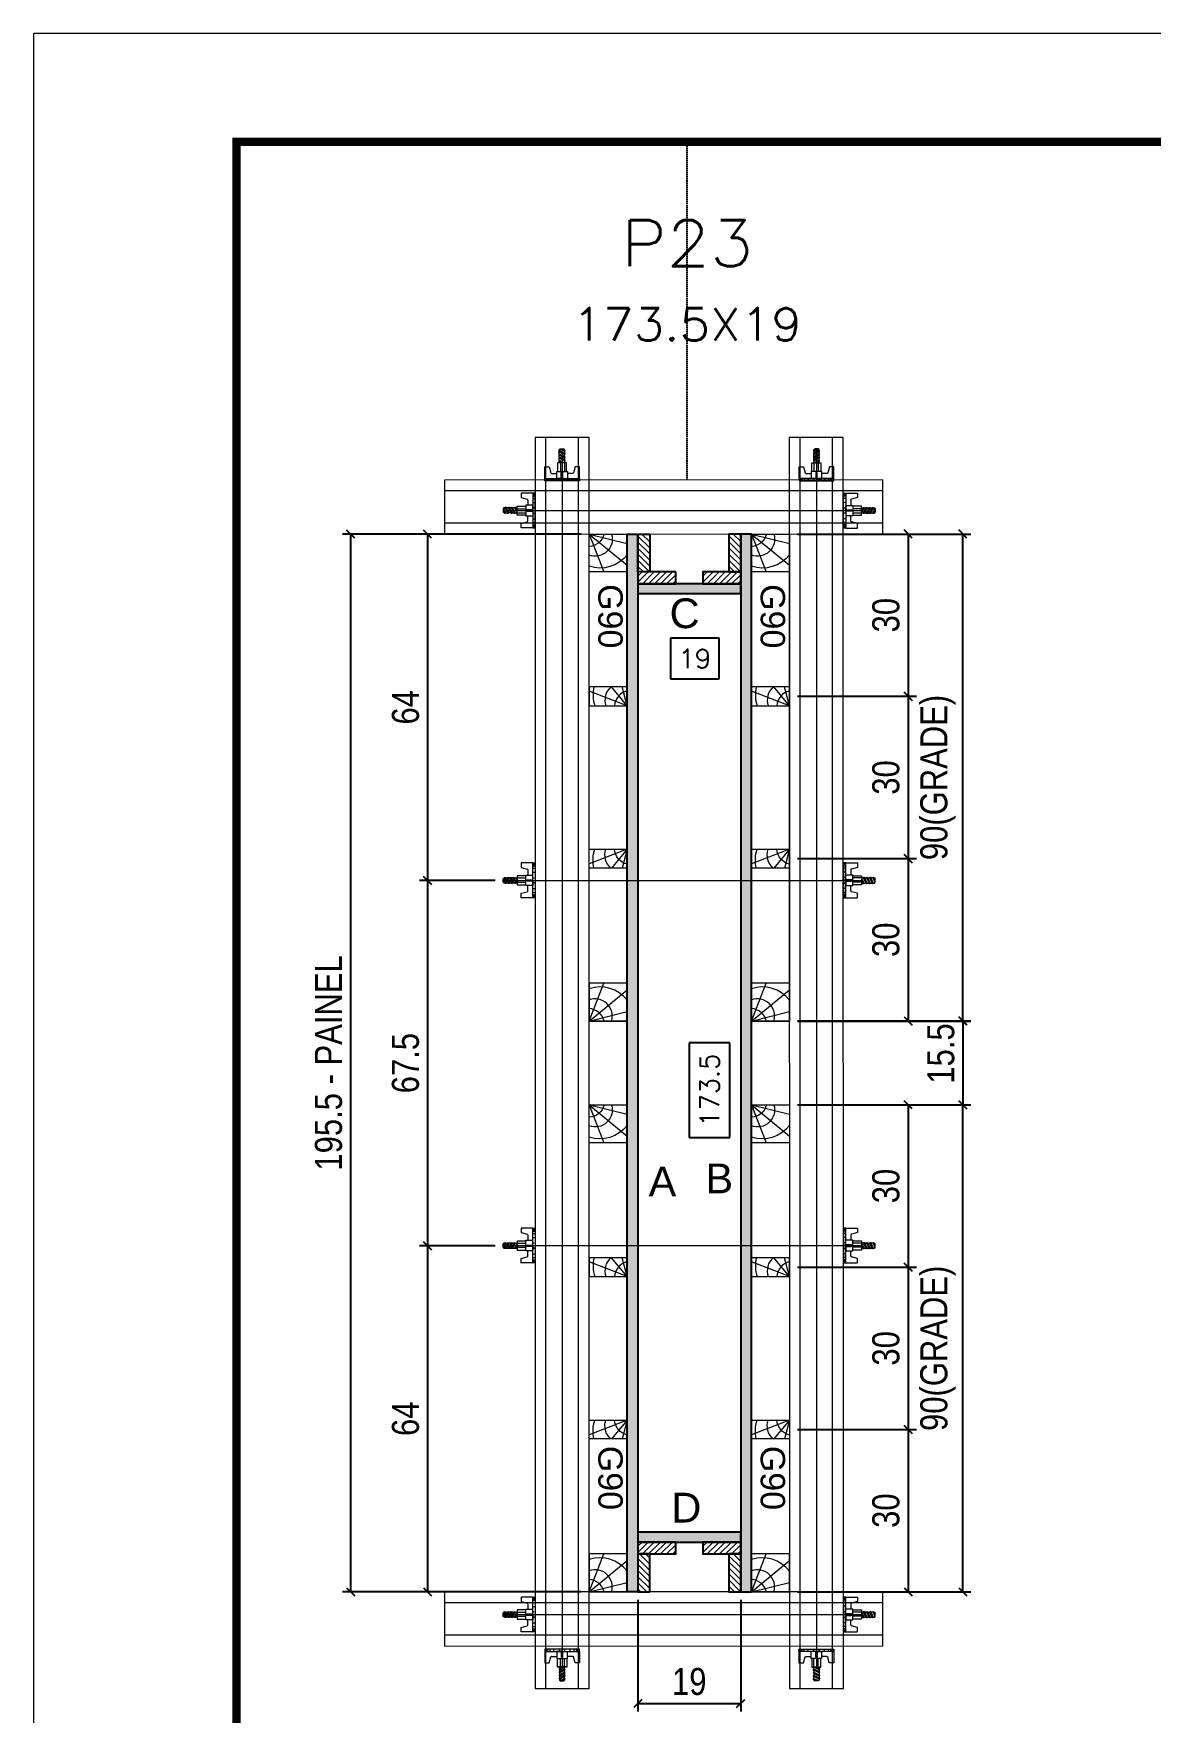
# Model space of a CAD drawing. Header units: millimetres. Extents: x 787 to 8287, y -592 to 17063.
# Drawn here: x 6194 to 6607, y 5581 to 6201 of the extents above; entities that cross this region are included whole.
import ezdxf
from ezdxf.enums import TextEntityAlignment as Align

# ---------------------------------------------------------------- set-up
doc = ezdxf.new("R2010")
doc.units = ezdxf.units.MM
doc.linetypes.add('DASHED', pattern=[0.75, 0.5, -0.25])
doc.linetypes.add('HIDDEN', pattern=[0.375, 0.25, -0.125])
for name, color, linetype in [('CHAPA', 1, 'Continuous'), ('Cota Seção (2x)', 241, 'Continuous'), ('MEIO_PONT', 93, 'Continuous'), ('SARRAFO', 251, 'Continuous'), ('Texto de Titulo', 7, 'Continuous'), ('Texto Qtd Sarr', 242, 'Continuous'), ('TEXTO_GERAL', 7, 'Continuous')]:
    doc.layers.add(name, color=color, linetype=linetype)
for name, color, linetype, lineweight in [('Folhas', 255, 'Continuous', 9), ('Hachura', 251, 'Continuous', 9), ('Madeira', 126, 'Continuous', 18), ('Perfil Metálico', 224, 'Continuous', 18), ('SARRAFO DE PRESSAO', 251, 'DASHED', 9), ('Texto Seção', 7, 'Continuous', 15)]:
    doc.layers.add(name, color=color, linetype=linetype, lineweight=lineweight)
doc.styles.add('ARIAL', font='arial.ttf')
doc.styles.add('COTA TECNICA 2X', font='techl___.ttf', dxfattribs={"height": 10})
doc.styles.add('ROMANS', font='romans.shx')
doc.styles.add('SANSSERIF', font='sas_____.pfb')
doc.dimstyles.new('SECAO PILAR', dxfattribs={"dimtxt": 10, "dimasz": 3, "dimexe": 3, "dimexo": 3, "dimgap": 3, "dimtad": 1, "dimdec": 1, "dimlfac": 0.5, "dimzin": 12, "dimdsep": 46, "dimtxsty": 'COTA TECNICA 2X', "dimblk1": 'OBLIQUE', "dimblk2": 'OBLIQUE', "dimsah": 1, "dimcen": 0.9, "dimclrd": 256, "dimclre": 256, "dimclrt": 256, "dimadec": 1, "dimazin": 3, "dimtfac": 1, "dimtdec": 1, "dimtmove": 0, "dimatfit": 3, "dimfxl": 0, "dimtolj": 1, "dimtzin": 12, "dimarcsym": 0})
doc.dimstyles.new('SECÇÃO 2', dxfattribs={"dimtxt": 7, "dimasz": 6, "dimexe": 0.18, "dimexo": 2, "dimgap": -4, "dimtad": 3, "dimdec": 1, "dimlfac": 0.5, "dimzin": 12, "dimdsep": 46, "dimtxsty": 'ROMANS', "dimblk": 'ARCHTICK', "dimcen": 0.09, "dimse1": 1, "dimse2": 1, "dimsd1": 1, "dimsd2": 1, "dimclrd": 180, "dimclre": 5, "dimclrt": 1, "dimadec": 0, "dimazin": 3, "dimtfac": 1, "dimtdec": 1, "dimtofl": 0, "dimtmove": 0, "dimatfit": 3, "dimldrblk": 'ARCHTICK', "dimfxl": 0, "dimtolj": 1, "dimtzin": 0, "dimarcsym": 0})
pattern_1 = [(135, (-16474.0692, 15140.2137), (-1.12253202, -1.12253202), [])]

# ---------------------------------------------------------------- blocks, each defined once
blk = doc.blocks.new('9999999999')
at = {"layer": 'Folhas'}
blk.add_lwpolyline([(98138.98, 34190.21), (99623.98, 34190.21), (99623.98, 35240.21), (98138.98, 35240.21)], close=True, dxfattribs=at)
at = {"layer": 'Folhas', "color": 30, "const_width": 3}
blk.add_lwpolyline([(98213.98, 34230.21), (99583.98, 34230.21), (99583.98, 35200.21), (98213.98, 35200.21)], close=True, dxfattribs=at)
blk = doc.blocks.new('*D106')
at = {"layer": 'Cota Seção (2x)', "color": 180, "lineweight": -2}
for p, q in [((6447.41, 5977.73), (6429.41, 5977.73)), ((6429.41, 5977.73), (6429.41, 5962.73)), ((6447.41, 5962.73), (6447.41, 5977.73)), ((6429.41, 5962.73), (6447.41, 5962.73))]:
    blk.add_line(p, q, dxfattribs=at)
at = {"layer": 'Defpoints', "color": 0}
for p in [(6417.34, 5976.94), (6455.34, 5976.94), (6417.34, 5958.73)]:
    blk.add_point(p, dxfattribs=at)
at = {"layer": 'Cota Seção (2x)', "color": 1, "insert": (6438.41, 5970.23), "char_height": 7, "attachment_point": 5, "style": 'ROMANS'}
blk.add_mtext('\\A1;19', dxfattribs=at)
blk = doc.blocks.new('_ArchTick')
at = {"color": 0, "linetype": 'ByBlock', "const_width": 0.15}
blk.add_lwpolyline([(-0.5, -0.5), (0.5, 0.5)], dxfattribs=at)
blk = doc.blocks.new('*D107')
at = {"layer": 'Cota Seção (2x)', "color": 180, "lineweight": -2}
for p, q in [((6451.34, 5828.21), (6436.34, 5828.21)), ((6436.34, 5828.21), (6436.34, 5793.21)), ((6451.34, 5793.21), (6451.34, 5828.21)), ((6436.34, 5793.21), (6451.34, 5793.21))]:
    blk.add_line(p, q, dxfattribs=at)
at = {"layer": 'Defpoints', "color": 0}
for p in [(6417.34, 5994.26), (6417.34, 5647.26), (6455.34, 5647.26)]:
    blk.add_point(p, dxfattribs=at)
at = {"layer": 'Cota Seção (2x)', "color": 1, "insert": (6443.84, 5810.71), "char_height": 7, "attachment_point": 5, "rotation": 90, "style": 'ROMANS'}
blk.add_mtext('\\A1;173.5', dxfattribs=at)
blk = doc.blocks.new('_Oblique')
at = {"color": 0, "linetype": 'ByBlock', "lineweight": -2}
blk.add_line((-0.5, -0.5), (0.5, 0.5), dxfattribs=at)
blk = doc.blocks.new('*D108')
at = {"layer": 'Cota Seção (2x)', "lineweight": -2}
for p, q in [((6396.35, 6016.26), (6308.18, 6016.26)), ((6311.18, 6016.26), (6311.18, 5625.26)), ((6396.39, 5625.26), (6308.18, 5625.26))]:
    blk.add_line(p, q, dxfattribs=at)
at = {"layer": 'Defpoints', "color": 0}
for p in [(6399.35, 6016.26), (6311.18, 5625.26), (6399.39, 5625.26)]:
    blk.add_point(p, dxfattribs=at)
at = {"layer": 'Cota Seção (2x)', "lineweight": -2, "xscale": 3, "yscale": 3, "zscale": 3}
for p, rotation in [((6311.18, 6016.26), 90), ((6311.18, 5625.26), 270)]:
    blk.add_blockref('_Oblique', p, dxfattribs=dict(at, rotation=rotation))
at = {"layer": 'Cota Seção (2x)', "insert": (6303.04, 5820.76), "char_height": 10, "attachment_point": 5, "rotation": 90, "style": 'COTA TECNICA 2X'}
blk.add_mtext('\\A1;195.5 - PAINEL', dxfattribs=at)
blk = doc.blocks.new('*D109')
at = {"layer": 'Cota Seção (2x)', "lineweight": -2}
for p, q in [((6396.34, 6016.26), (6336.6, 6016.26)), ((6339.6, 6016.26), (6339.6, 5888.19)), ((6364.57, 5888.19), (6336.6, 5888.19))]:
    blk.add_line(p, q, dxfattribs=at)
at = {"layer": 'Defpoints', "color": 0}
for p in [(6399.34, 6016.26), (6339.6, 5888.19), (6367.57, 5888.19)]:
    blk.add_point(p, dxfattribs=at)
at = {"layer": 'Cota Seção (2x)', "lineweight": -2, "xscale": 3, "yscale": 3, "zscale": 3}
for p, rotation in [((6339.6, 6016.26), 90), ((6339.6, 5888.19), 270)]:
    blk.add_blockref('_Oblique', p, dxfattribs=dict(at, rotation=rotation))
at = {"layer": 'Cota Seção (2x)', "insert": (6331.5, 5952.23), "char_height": 10, "attachment_point": 5, "rotation": 90, "style": 'COTA TECNICA 2X'}
blk.add_mtext('\\A1;64', dxfattribs=at)
blk = doc.blocks.new('*D110')
at = {"layer": 'Cota Seção (2x)', "lineweight": -2}
for p, q in [((6364.57, 5753.19), (6336.6, 5753.19)), ((6339.6, 5753.19), (6339.6, 5625.26)), ((6396.34, 5625.26), (6336.6, 5625.26))]:
    blk.add_line(p, q, dxfattribs=at)
at = {"layer": 'Defpoints', "color": 0}
for p in [(6367.57, 5753.19), (6339.6, 5625.26), (6399.34, 5625.26)]:
    blk.add_point(p, dxfattribs=at)
at = {"layer": 'Cota Seção (2x)', "lineweight": -2, "xscale": 3, "yscale": 3, "zscale": 3}
for p, rotation in [((6339.6, 5753.19), 90), ((6339.6, 5625.26), 270)]:
    blk.add_blockref('_Oblique', p, dxfattribs=dict(at, rotation=rotation))
at = {"layer": 'Cota Seção (2x)', "insert": (6331.5, 5689.23), "char_height": 10, "attachment_point": 5, "rotation": 90, "style": 'COTA TECNICA 2X'}
blk.add_mtext('\\A1;64', dxfattribs=at)
blk = doc.blocks.new('titulo1')
at = {"layer": 'Defpoints', "color": 252, "linetype": 'HIDDEN', "ltscale": 2}
blk.add_line((0, 0), (0, 125), dxfattribs=at)
at = {"layer": 'Defpoints', "style": 'ROMANS', "oblique": 15}
blk.add_attdef('FOLHA', text='', height=10, dxfattribs=at).set_placement((0, 15.58), align=Align.MIDDLE_CENTER)
at = {"layer": 'Texto Qtd Sarr', "color": 3, "style": 'ROMANS', "oblique": 15}
for tag, height, p in [('TITULO', 17, (0, 71.45)), ('SEÇÃO', 12, (0, 41.55))]:
    blk.add_attdef(tag, text='', height=height, dxfattribs=at).set_placement(p, align=Align.MIDDLE_CENTER)
blk = doc.blocks.new('C')
at = {"layer": 'Hachura', "color": 0}
for p, q in [((0, 3.22), (0, -3.22)), ((0.45, 3.22), (0, 3.22)), ((0.46, 3.16), (0, 3.16)), ((0.45, -3.23), (0.45, 3.22)), ((0.45, 3.22), (2.58, 3.22)), ((2.58, 3.22), (2.58, 2.39)), ((0.46, 3.05), (0, 3.05)), ((0.46, 2.88), (0, 2.88)), ((0, 2.75), (0, -1.16)), ((0.46, 2.65), (0, 2.65)), ((0.46, 2.23), (0, 2.23)), ((0.46, 1.51), (0, 1.51)), ((0.39, 0.49), (0.17, 0.49)), ((1.74, 0.97), (0.45, 0.97)), ((1.45, 0.1), (0.45, 0.1)), ((1.35, 1.94), (1.35, 0.96)), ((2.58, 2.39), (1.47, 2.09)), ((1.74, -0.97), (1.74, 0.97)), ((1.74, 0.97), (1.74, 0.84)), ((1.74, 0.97), (1.74, 0.84)), ((1.74, 0.84), (3.35, 0.84)), ((3.35, 0.45), (1.74, 0.45)), ((3.32, 0.84), (3.32, -0.84)), ((3.35, 0.84), (3.35, -0.84)), ((3.68, 0.45), (3.35, 0.45)), ((3.84, -0.52), (3.35, 0.45)), ((3.35, 0.06), (3.67, -0.57)), ((3.68, 0.45), (4.16, -0.52)), ((3.72, 0.5), (4.25, -0.57)), ((4.37, -0.55), (3.83, 0.53)), ((4.15, 0.45), (3.93, 0.45)), ((4.42, -0.52), (3.93, 0.45)), ((4.15, 0.45), (4.26, 0.45)), ((4.26, 0.45), (4.74, -0.52)), ((4.3, 0.5), (4.83, -0.57)), ((4.95, -0.55), (4.41, 0.53)), ((4.51, 0.45), (4.84, 0.45)), ((5, -0.52), (4.51, 0.45)), ((4.84, 0.45), (5.32, -0.52)), ((4.88, 0.5), (5.41, -0.57)), ((5.53, -0.55), (4.99, 0.53)), ((5.58, -0.52), (5.09, 0.45)), ((5.42, 0.45), (5.09, 0.45)), ((5.58, -0.52), (5.09, 0.45)), ((5.42, 0.45), (5.74, -0.19)), ((5.46, 0.5), (5.74, -0.07)), ((5.74, 0.19), (5.57, 0.53)), ((5.74, 0.32), (5.68, 0.45)), ((5.68, 0.45), (5.74, 0.45)), ((5.74, 0.45), (5.9, 0.29)), ((5.74, 0.45), (5.74, -0.52)), ((5.9, -0.36), (5.9, 0.29)), ((0.45, 0), (0, 0)), ((0.46, -1.52), (0, -1.52)), ((0.46, -2.23), (0, -2.23)), ((0.46, -2.65), (0, -2.65)), ((0.46, -2.88), (0, -2.88)), ((0.46, -3.05), (0, -3.05)), ((0.08, -0.48), (0.29, -0.48)), ((0.29, -0.48), (0.4, -0.48)), ((0.45, 0), (0.45, -0.97)), ((0.45, -0.16), (1.45, -0.16)), ((0.45, -0.65), (0.45, -0.32)), ((0.45, -3.23), (0.45, -0.65)), ((0.45, -0.97), (1.74, -0.97)), ((1.35, -1.94), (1.35, -0.97)), ((2.58, -2.39), (1.47, -2.1)), ((3.35, -0.32), (1.74, -0.32)), ((3.35, -0.84), (1.74, -0.84)), ((2.58, -3.23), (2.58, -2.39)), ((3.35, -0.07), (3.58, -0.52)), ((3.35, -0.52), (3.58, -0.52)), ((3.84, -0.52), (4.16, -0.52)), ((4.42, -0.52), (4.74, -0.52)), ((4.63, -0.52), (4.74, -0.52)), ((5, -0.52), (5.32, -0.52)), ((5.58, -0.52), (5.74, -0.52)), ((5.74, -0.52), (5.9, -0.36)), ((5.74, -0.52), (5.74, -0.52)), ((0.46, -3.16), (0, -3.16)), ((0, -3.22), (2.57, -3.22))]:
    blk.add_line(p, q, dxfattribs=at)
for centre, radius, start, end in [((1.52, 1.94), 0.161, 104.7436, 180), ((1.44, -0.03), 0.129, 272.695, 87.305), ((3.81, 0.39), 0.143, 25.5688, 154.4312), ((4.39, 0.39), 0.143, 25.5688, 154.4312), ((4.97, 0.39), 0.143, 25.5688, 154.4312), ((5.55, 0.39), 0.143, 25.5688, 154.4312), ((0.17, -0.37), 0.174, 221.744, 317.8592), ((1.52, -1.94), 0.161, 180, 255.2564), ((3.71, -0.4), 0.174, 222.1408, 318.256), ((4.29, -0.4), 0.174, 222.1408, 318.256), ((4.87, -0.4), 0.174, 222.1408, 318.256), ((5.45, -0.4), 0.174, 222.1408, 318.256), ((5.61, -0.4), 0.174, 317.8592, 318.256)]:
    blk.add_arc(centre, radius, start, end, dxfattribs=at)
blk = doc.blocks.new('*D1153')
at = {"layer": 'Cota Seção (2x)', "lineweight": -2}
for p, q in [((6364.57, 5888.19), (6336.6, 5888.19)), ((6339.6, 5888.19), (6339.6, 5753.19)), ((6364.57, 5753.19), (6336.6, 5753.19))]:
    blk.add_line(p, q, dxfattribs=at)
at = {"layer": 'Defpoints', "color": 0}
for p in [(6367.57, 5888.19), (6339.6, 5753.19), (6367.57, 5753.19)]:
    blk.add_point(p, dxfattribs=at)
at = {"layer": 'Cota Seção (2x)', "lineweight": -2, "xscale": 3, "yscale": 3, "zscale": 3}
for p, rotation in [((6339.6, 5888.19), 90), ((6339.6, 5753.19), 270)]:
    blk.add_blockref('_Oblique', p, dxfattribs=dict(at, rotation=rotation))
at = {"layer": 'Cota Seção (2x)', "insert": (6331.49, 5820.69), "char_height": 10, "attachment_point": 5, "rotation": 90, "style": 'COTA TECNICA 2X'}
blk.add_mtext('\\A1;67.5', dxfattribs=at)
blk = doc.blocks.new('*D85')
at = {"layer": 'Cota Seção (2x)', "lineweight": -2}
for p, q in [((6476.34, 5805.26), (6520.27, 5805.26)), ((6517.27, 5805.26), (6517.27, 5745.26)), ((6476.34, 5745.26), (6520.27, 5745.26))]:
    blk.add_line(p, q, dxfattribs=at)
at = {"layer": 'Defpoints', "color": 0}
for p in [(6473.34, 5805.26), (6473.34, 5745.26), (6517.27, 5745.26)]:
    blk.add_point(p, dxfattribs=at)
at = {"layer": 'Cota Seção (2x)', "lineweight": -2, "xscale": 3, "yscale": 3, "zscale": 3}
for p, rotation in [((6517.27, 5805.26), 90), ((6517.27, 5745.26), 270)]:
    blk.add_blockref('_Oblique', p, dxfattribs=dict(at, rotation=rotation))
at = {"layer": 'Cota Seção (2x)', "insert": (6509.05, 5775.26), "char_height": 10, "attachment_point": 5, "rotation": 90, "style": 'COTA TECNICA 2X'}
blk.add_mtext('\\A1;30', dxfattribs=at)
blk = doc.blocks.new('*D86')
at = {"layer": 'Cota Seção (2x)', "lineweight": -2}
for p, q in [((6476.34, 5745.26), (6520.27, 5745.26)), ((6517.27, 5745.26), (6517.27, 5685.26)), ((6476.34, 5685.26), (6520.27, 5685.26))]:
    blk.add_line(p, q, dxfattribs=at)
at = {"layer": 'Defpoints', "color": 0}
for p in [(6473.34, 5745.26), (6473.34, 5685.26), (6517.27, 5685.26)]:
    blk.add_point(p, dxfattribs=at)
at = {"layer": 'Cota Seção (2x)', "lineweight": -2, "xscale": 3, "yscale": 3, "zscale": 3}
for p, rotation in [((6517.27, 5745.26), 90), ((6517.27, 5685.26), 270)]:
    blk.add_blockref('_Oblique', p, dxfattribs=dict(at, rotation=rotation))
at = {"layer": 'Cota Seção (2x)', "insert": (6509.05, 5715.26), "char_height": 10, "attachment_point": 5, "rotation": 90, "style": 'COTA TECNICA 2X'}
blk.add_mtext('\\A1;30', dxfattribs=at)
blk = doc.blocks.new('*D87')
at = {"layer": 'Cota Seção (2x)', "lineweight": -2}
for p, q in [((6476.34, 5685.26), (6520.27, 5685.26)), ((6517.27, 5685.26), (6517.27, 5625.26)), ((6476.33, 5625.26), (6520.27, 5625.26))]:
    blk.add_line(p, q, dxfattribs=at)
at = {"layer": 'Defpoints', "color": 0}
for p in [(6473.34, 5685.26), (6473.33, 5625.26), (6517.27, 5625.26)]:
    blk.add_point(p, dxfattribs=at)
at = {"layer": 'Cota Seção (2x)', "lineweight": -2, "xscale": 3, "yscale": 3, "zscale": 3}
for p, rotation in [((6517.27, 5685.26), 90), ((6517.27, 5625.26), 270)]:
    blk.add_blockref('_Oblique', p, dxfattribs=dict(at, rotation=rotation))
at = {"layer": 'Cota Seção (2x)', "insert": (6509.05, 5655.26), "char_height": 10, "attachment_point": 5, "rotation": 90, "style": 'COTA TECNICA 2X'}
blk.add_mtext('\\A1;30', dxfattribs=at)
blk = doc.blocks.new('*D1154')
at = {"layer": 'Cota Seção (2x)', "lineweight": -2}
for p, q in [((6476.34, 5805.26), (6540.46, 5805.26)), ((6537.46, 5625.26), (6537.46, 5805.26)), ((6476.34, 5625.26), (6540.46, 5625.26))]:
    blk.add_line(p, q, dxfattribs=at)
at = {"layer": 'Defpoints', "color": 0}
for p in [(6473.34, 5805.26), (6537.46, 5805.26), (6473.34, 5625.26)]:
    blk.add_point(p, dxfattribs=at)
at = {"layer": 'Cota Seção (2x)', "lineweight": -2, "xscale": 3, "yscale": 3, "zscale": 3}
for p, rotation in [((6537.46, 5805.26), 90), ((6537.46, 5625.26), 270)]:
    blk.add_blockref('_Oblique', p, dxfattribs=dict(at, rotation=rotation))
at = {"layer": 'Cota Seção (2x)', "insert": (6528.24, 5715.26), "char_height": 10, "attachment_point": 5, "rotation": 90, "style": 'COTA TECNICA 2X'}
blk.add_mtext('\\A1;90(GRADE)', dxfattribs=at)
blk = doc.blocks.new('*D1155')
at = {"layer": 'Cota Seção (2x)', "lineweight": -2}
for p, q in [((6417.34, 5622.26), (6417.34, 5580.96)), ((6455.34, 5622.26), (6455.34, 5580.96)), ((6417.34, 5583.96), (6455.34, 5583.96))]:
    blk.add_line(p, q, dxfattribs=at)
at = {"layer": 'Defpoints', "color": 0}
for p in [(6417.34, 5625.26), (6455.34, 5625.26), (6455.34, 5583.96)]:
    blk.add_point(p, dxfattribs=at)
at = {"layer": 'Cota Seção (2x)', "lineweight": -2, "xscale": 3, "yscale": 3, "zscale": 3, "rotation": 180}
blk.add_blockref('_Oblique', (6417.34, 5583.96), dxfattribs=at)
at = {"layer": 'Cota Seção (2x)', "lineweight": -2, "xscale": 3, "yscale": 3, "zscale": 3}
blk.add_blockref('_Oblique', (6455.34, 5583.96), dxfattribs=at)
at = {"layer": 'Cota Seção (2x)', "insert": (6436.34, 5592.05), "char_height": 10, "attachment_point": 5, "style": 'COTA TECNICA 2X'}
blk.add_mtext('\\A1;19', dxfattribs=at)
blk = doc.blocks.new('PONTALETE')
at = {"layer": 'Madeira'}
for q in [(2.71, 7), (7, 5.76), (7, 1.74)]:
    blk.add_line((0, 0), q, dxfattribs=at)
blk.add_lwpolyline([(0, 0), (7, 0), (7, 7), (0, 7)], close=True, dxfattribs=at)
for centre, radius, start, end in [((2.04, 0.06), 6.23, 37.2818, 109.0913), ((1.09, 0.9), 3.19, 343.603, 109.9847), ((-0.21, -0.78), 3.09, 14.6322, 86.0383)]:
    blk.add_arc(centre, radius, start, end, dxfattribs=at)
blk = doc.blocks.new('MEIO PONTALETE')
at = {"layer": 'Madeira'}
for q in [(2.71, 7), (3.5, 2.88), (3.5, 0.87)]:
    blk.add_line((0, 0), q, dxfattribs=at)
blk.add_lwpolyline([(0, 0), (3.5, 0), (3.5, 7), (0, 7)], close=True, dxfattribs=at)
for centre, radius, start, end in [((2.04, 0.06), 6.23, 76.4499, 109.0913), ((1.09, 0.9), 3.19, 40.9063, 109.9847), ((-0.21, -0.78), 3.09, 14.6322, 86.0383)]:
    blk.add_arc(centre, radius, start, end, dxfattribs=at)
blk = doc.blocks.new('*D88')
at = {"layer": 'Cota Seção (2x)', "lineweight": -2}
for p, q in [((6476.34, 6016.28), (6520.27, 6016.28)), ((6517.27, 6016.28), (6517.27, 5956.28)), ((6476.34, 5956.28), (6520.27, 5956.28))]:
    blk.add_line(p, q, dxfattribs=at)
at = {"layer": 'Defpoints', "color": 0}
for p in [(6473.34, 6016.28), (6473.34, 5956.28), (6517.27, 5956.28)]:
    blk.add_point(p, dxfattribs=at)
at = {"layer": 'Cota Seção (2x)', "lineweight": -2, "xscale": 3, "yscale": 3, "zscale": 3}
for p, rotation in [((6517.27, 6016.28), 90), ((6517.27, 5956.28), 270)]:
    blk.add_blockref('_Oblique', p, dxfattribs=dict(at, rotation=rotation))
at = {"layer": 'Cota Seção (2x)', "insert": (6509.05, 5986.28), "char_height": 10, "attachment_point": 5, "rotation": 90, "style": 'COTA TECNICA 2X'}
blk.add_mtext('\\A1;30', dxfattribs=at)
blk = doc.blocks.new('*D89')
at = {"layer": 'Cota Seção (2x)', "lineweight": -2}
for p, q in [((6476.34, 5956.28), (6520.27, 5956.28)), ((6517.27, 5956.28), (6517.27, 5896.28)), ((6476.34, 5896.28), (6520.27, 5896.28))]:
    blk.add_line(p, q, dxfattribs=at)
at = {"layer": 'Defpoints', "color": 0}
for p in [(6473.34, 5956.28), (6473.34, 5896.28), (6517.27, 5896.28)]:
    blk.add_point(p, dxfattribs=at)
at = {"layer": 'Cota Seção (2x)', "lineweight": -2, "xscale": 3, "yscale": 3, "zscale": 3}
for p, rotation in [((6517.27, 5956.28), 90), ((6517.27, 5896.28), 270)]:
    blk.add_blockref('_Oblique', p, dxfattribs=dict(at, rotation=rotation))
at = {"layer": 'Cota Seção (2x)', "insert": (6509.05, 5926.28), "char_height": 10, "attachment_point": 5, "rotation": 90, "style": 'COTA TECNICA 2X'}
blk.add_mtext('\\A1;30', dxfattribs=at)
blk = doc.blocks.new('*D90')
at = {"layer": 'Cota Seção (2x)', "lineweight": -2}
for p, q in [((6476.34, 5896.28), (6520.27, 5896.28)), ((6517.27, 5896.28), (6517.27, 5836.28)), ((6476.33, 5836.28), (6520.27, 5836.28))]:
    blk.add_line(p, q, dxfattribs=at)
at = {"layer": 'Defpoints', "color": 0}
for p in [(6473.34, 5896.28), (6473.33, 5836.28), (6517.27, 5836.28)]:
    blk.add_point(p, dxfattribs=at)
at = {"layer": 'Cota Seção (2x)', "lineweight": -2, "xscale": 3, "yscale": 3, "zscale": 3}
for p, rotation in [((6517.27, 5896.28), 90), ((6517.27, 5836.28), 270)]:
    blk.add_blockref('_Oblique', p, dxfattribs=dict(at, rotation=rotation))
at = {"layer": 'Cota Seção (2x)', "insert": (6509.05, 5866.28), "char_height": 10, "attachment_point": 5, "rotation": 90, "style": 'COTA TECNICA 2X'}
blk.add_mtext('\\A1;30', dxfattribs=at)
blk = doc.blocks.new('*D91')
at = {"layer": 'Cota Seção (2x)', "lineweight": -2}
for p, q in [((6476.34, 6016.28), (6540.46, 6016.28)), ((6537.46, 5836.29), (6537.46, 6016.28)), ((6476.33, 5836.29), (6540.46, 5836.29))]:
    blk.add_line(p, q, dxfattribs=at)
at = {"layer": 'Defpoints', "color": 0}
for p in [(6473.34, 6016.28), (6537.46, 6016.28), (6473.33, 5836.29)]:
    blk.add_point(p, dxfattribs=at)
at = {"layer": 'Cota Seção (2x)', "lineweight": -2, "xscale": 3, "yscale": 3, "zscale": 3}
for p, rotation in [((6537.46, 6016.28), 90), ((6537.46, 5836.29), 270)]:
    blk.add_blockref('_Oblique', p, dxfattribs=dict(at, rotation=rotation))
at = {"layer": 'Cota Seção (2x)', "insert": (6528.24, 5926.28), "char_height": 10, "attachment_point": 5, "rotation": 90, "style": 'COTA TECNICA 2X'}
blk.add_mtext('\\A1;90(GRADE)', dxfattribs=at)
blk = doc.blocks.new('*D1156')
at = {"layer": 'Cota Seção (2x)', "lineweight": -2}
for p, q in [((6476.31, 5836.26), (6540.46, 5836.26)), ((6537.46, 5836.26), (6537.46, 5805.26)), ((6476.31, 5805.26), (6540.46, 5805.26))]:
    blk.add_line(p, q, dxfattribs=at)
at = {"layer": 'Defpoints', "color": 0}
for p in [(6473.31, 5836.26), (6473.31, 5805.26), (6537.46, 5805.26)]:
    blk.add_point(p, dxfattribs=at)
at = {"layer": 'Cota Seção (2x)', "lineweight": -2, "xscale": 3, "yscale": 3, "zscale": 3}
for p, rotation in [((6537.46, 5836.26), 90), ((6537.46, 5805.26), 270)]:
    blk.add_blockref('_Oblique', p, dxfattribs=dict(at, rotation=rotation))
at = {"layer": 'Cota Seção (2x)', "insert": (6529.35, 5824.26), "char_height": 10, "attachment_point": 5, "rotation": 90, "style": 'COTA TECNICA 2X'}
blk.add_mtext('\\A1;15.5', dxfattribs=at)

msp = doc.modelspace()

# ---------------------------------------------------------------- hatches: boundary and pattern name
at = {"layer": 'Hachura'}
h = msp.add_hatch(color=256, dxfattribs=at)
h.dxf.hatch_style = 1
h.paths.add_polyline_path([(6417.34, 5625.26), (6413.34, 5625.26), (6413.34, 6016.26), (6417.34, 6016.26)])
h = msp.add_hatch(dxfattribs=at)
h.set_pattern_fill('ANSI31', color=256, scale=0.5, angle=90, style=0)
h.set_pattern_definition(pattern_1)
h.paths.add_polyline_path([(6417.34, 6002.26), (6421.74, 6002.26), (6421.74, 6016.26), (6417.34, 6016.26)])
h = msp.add_hatch(dxfattribs=at)
h.set_pattern_fill('ANSI31', color=256, scale=0.5, angle=90, style=0)
h.set_pattern_definition(pattern_1)
h.paths.add_polyline_path([(6455.34, 6002.26), (6450.94, 6002.26), (6450.94, 6016.26), (6455.34, 6016.26)])
h = msp.add_hatch(color=256, dxfattribs=at)
h.dxf.hatch_style = 1
h.paths.add_polyline_path([(6455.34, 5625.26), (6459.34, 5625.26), (6459.34, 6016.26), (6455.34, 6016.26)])
h = msp.add_hatch(dxfattribs=at)
h.set_pattern_fill('ANSI31', color=256, scale=0.5, angle=180, style=0)
h.set_pattern_definition([(225, (-3071.6129, -16893.5463), (1.12253202, -1.12253202), [])])
h.paths.add_polyline_path([(6417.34, 5997.86), (6417.34, 6002.26), (6431.34, 6002.26), (6431.34, 5997.86)])
h = msp.add_hatch(dxfattribs=at)
h.set_pattern_fill('ANSI31', color=256, scale=0.5, angle=180, style=0)
h.set_pattern_definition([(225, (-3047.6129, -16893.5463), (1.12253202, -1.12253202), [])])
h.paths.add_polyline_path([(6441.34, 5997.86), (6441.34, 6002.26), (6455.34, 6002.26), (6455.34, 5997.86)])
h = msp.add_hatch(color=256, dxfattribs=at)
h.dxf.hatch_style = 1
h.paths.add_polyline_path([(6417.34, 5997.86), (6417.34, 5994.26), (6455.34, 5994.26), (6455.34, 5997.86)])
h = msp.add_hatch(color=256, dxfattribs=at)
h.dxf.hatch_style = 1
h.paths.add_polyline_path([(6417.34, 5647.26), (6417.34, 5643.66), (6455.34, 5643.66), (6455.34, 5647.26)])
h = msp.add_hatch(dxfattribs=at)
h.set_pattern_fill('ANSI31', color=256, scale=0.5, angle=180, style=0)
h.set_pattern_definition([(225, (-3071.6129, -17252.1463), (1.12253202, -1.12253202), [])])
h.paths.add_polyline_path([(6417.34, 5639.26), (6417.34, 5643.66), (6431.34, 5643.66), (6431.34, 5639.26)])
h = msp.add_hatch(dxfattribs=at)
h.set_pattern_fill('ANSI31', color=256, scale=0.5, angle=180, style=0)
h.set_pattern_definition([(225, (-3047.6129, -17252.1463), (1.12253202, -1.12253202), [])])
h.paths.add_polyline_path([(6441.34, 5639.26), (6441.34, 5643.66), (6455.34, 5643.66), (6455.34, 5639.26)])
h = msp.add_hatch(dxfattribs=at)
h.set_pattern_fill('ANSI31', color=256, scale=0.5, angle=90, style=0)
h.set_pattern_definition([(135, (-16474.0692, 15128.2137), (-1.12253202, -1.12253202), [])])
h.paths.add_polyline_path([(6417.34, 5639.26), (6421.74, 5639.26), (6421.74, 5625.26), (6417.34, 5625.26)])
h = msp.add_hatch(dxfattribs=at)
h.set_pattern_fill('ANSI31', color=256, scale=0.5, angle=90, style=0)
h.set_pattern_definition([(135, (-16474.0692, 14763.2137), (-1.12253202, -1.12253202), [])])
h.paths.add_polyline_path([(6455.34, 5625.26), (6450.94, 5625.26), (6450.94, 5639.26), (6455.34, 5639.26)])

# ---------------------------------------------------------------- linework, layer by layer
at = {"layer": 'CHAPA'}
for points in [[(6417.34, 5625.26), (6413.34, 5625.26), (6413.34, 6016.26), (6417.34, 6016.26)], [(6455.34, 5625.26), (6459.34, 5625.26), (6459.34, 6016.26), (6455.34, 6016.26)], [(6417.34, 5997.86), (6417.34, 5994.26), (6455.34, 5994.26), (6455.34, 5997.86)], [(6417.34, 5647.26), (6417.34, 5643.66), (6455.34, 5643.66), (6455.34, 5647.26)]]:
    msp.add_lwpolyline(points, close=True, dxfattribs=at)
at = {"layer": 'Hachura'}
for p, q in [((6389.34, 6046.75), (6389.35, 5597.11)), ((6483.34, 6046.75), (6483.33, 5597.11)), ((6368.57, 6024.95), (6500.31, 6024.95)), ((6368.57, 5888.26), (6500.31, 5888.26)), ((6368.57, 5753.26), (6500.31, 5753.26)), ((6368.57, 5616.87), (6500.31, 5616.87))]:
    msp.add_line(p, q, dxfattribs=at)
at = {"layer": 'Madeira'}
for points in [[(6399.34, 6016.26), (6413.34, 6016.26), (6413.34, 5836.26), (6399.34, 5836.26)], [(6459.34, 6016.26), (6473.34, 6016.26), (6473.34, 5836.26), (6459.34, 5836.26)], [(6399.34, 5805.26), (6413.34, 5805.26), (6413.34, 5625.26), (6399.34, 5625.26)], [(6459.34, 5805.26), (6473.34, 5805.26), (6473.34, 5625.26), (6459.34, 5625.26)]]:
    msp.add_lwpolyline(points, close=True, dxfattribs=at)
at = {"layer": 'Perfil Metálico'}
for p, q in [((6383.34, 5589.54), (6383.34, 6051.98)), ((6395.34, 5589.54), (6395.34, 6051.98)), ((6477.28, 5589.54), (6477.28, 6051.98)), ((6489.28, 5589.54), (6489.28, 6051.98)), ((6507.94, 6032.23), (6345.84, 6032.23)), ((6507.94, 6020.23), (6345.84, 6020.23)), ((6507.94, 5621.22), (6345.84, 5621.22)), ((6507.94, 5609.22), (6345.84, 5609.22))]:
    msp.add_line(p, q, dxfattribs=at)
for points in [[(6399.34, 6051.98), (6379.34, 6051.98), (6379.4, 5589.54), (6399.4, 5589.54)], [(6473.34, 5589.54), (6493.34, 5589.54), (6493.28, 6051.98), (6473.28, 6051.98)], [(6507.94, 6016.29), (6507.94, 6036.29), (6345.84, 6036.23), (6345.84, 6016.23)], [(6507.94, 5605.28), (6507.94, 5625.28), (6345.84, 5625.22), (6345.84, 5605.22)]]:
    msp.add_lwpolyline(points, close=True, dxfattribs=at)
at = {"layer": 'SARRAFO'}
for points in [[(6421.74, 6016.26), (6421.74, 6002.26), (6417.34, 6002.26), (6417.34, 6016.26)], [(6421.74, 6016.26), (6421.74, 6002.26), (6417.34, 6002.26), (6417.34, 6016.26)], [(6450.94, 6016.26), (6450.94, 6002.26), (6455.34, 6002.26), (6455.34, 6016.26)], [(6450.94, 6016.26), (6450.94, 6002.26), (6455.34, 6002.26), (6455.34, 6016.26)], [(6431.34, 6002.26), (6417.34, 6002.26), (6417.34, 5997.86), (6431.34, 5997.86)], [(6455.34, 6002.26), (6441.34, 6002.26), (6441.34, 5997.86), (6455.34, 5997.86)], [(6431.34, 5643.66), (6417.34, 5643.66), (6417.34, 5639.26), (6431.34, 5639.26)], [(6455.34, 5643.66), (6441.34, 5643.66), (6441.34, 5639.26), (6455.34, 5639.26)], [(6421.74, 5625.26), (6421.74, 5639.26), (6417.34, 5639.26), (6417.34, 5625.26)], [(6421.74, 5625.26), (6421.74, 5639.26), (6417.34, 5639.26), (6417.34, 5625.26)], [(6450.94, 5639.26), (6450.94, 5625.26), (6455.34, 5625.26), (6455.34, 5639.26)], [(6450.94, 5639.26), (6450.94, 5625.26), (6455.34, 5625.26), (6455.34, 5639.26)]]:
    msp.add_lwpolyline(points, close=True, dxfattribs=at)

# ---------------------------------------------------------------- block references
at = {"layer": 'Hachura', "linetype": 'Continuous', "yscale": 2, "zscale": 2}
for p, xscale, rotation in [((6389.34, 6035.95), -2, 270), ((6483.34, 6035.95), 2, 89.99999999999999), ((6379.37, 6024.95), 2, 180), ((6493.31, 6024.94), -2, 180), ((6389.36, 5604.11), 2, 270), ((6483.32, 5604.11), -2, 90)]:
    msp.add_blockref('C', p, dxfattribs=dict(at, xscale=xscale, rotation=rotation))
for p, xscale in [((6379.37, 5888.26), -2), ((6493.31, 5888.27), 2), ((6379.37, 5753.26), -2), ((6493.31, 5753.27), 2), ((6379.37, 5616.87), -2), ((6493.31, 5616.88), 2)]:
    msp.add_blockref('C', p, dxfattribs=dict(at, xscale=xscale))
at = {"layer": 'MEIO_PONT'}
for name, p, xscale, yscale, zscale, rotation in [('PONTALETE', (6399.34, 6016.26), -2, 2, 2, 180), ('PONTALETE', (6459.34, 6016.26), -2, 2, 2, 180), ('MEIO PONTALETE', (6413.34, 5952.76), 1.999999997962732, 1.999999997962732, 1.999999997962732, 89.99999999999997), ('MEIO PONTALETE', (6473.34, 5952.76), 1.999999997962732, 1.999999997962732, 1.999999997962732, 89.99999999999997), ('MEIO PONTALETE', (6413.34, 5899.76), -1.999999997962732, 1.999999997962732, 1.999999997962732, 90), ('MEIO PONTALETE', (6473.34, 5899.76), -1.999999997962732, 1.999999997962732, 1.999999997962732, 90), ('PONTALETE', (6399.34, 5805.26), -2, 2, 2, 180), ('PONTALETE', (6459.34, 5805.26), -2, 2, 2, 180), ('MEIO PONTALETE', (6413.34, 5741.76), 1.999999997962732, 1.999999997962732, 1.999999997962732, 89.99999999999997), ('MEIO PONTALETE', (6473.34, 5741.76), 1.999999997962732, 1.999999997962732, 1.999999997962732, 89.99999999999997), ('MEIO PONTALETE', (6413.34, 5688.76), -1.999999997962732, 1.999999997962732, 1.999999997962732, 90), ('MEIO PONTALETE', (6473.34, 5688.76), -1.999999997962732, 1.999999997962732, 1.999999997962732, 90)]:
    msp.add_blockref(name, p, dxfattribs=dict(at, xscale=xscale, yscale=yscale, zscale=zscale, rotation=rotation))
at = {"layer": 'MEIO_PONT', "xscale": 2, "yscale": 2, "zscale": 2}
for p in [(6399.34, 5836.26), (6459.34, 5836.26), (6399.34, 5625.26), (6459.34, 5625.26)]:
    msp.add_blockref('PONTALETE', p, dxfattribs=at)
at = {"layer": 'SARRAFO DE PRESSAO', "color": 6, "linetype": 'ByBlock'}
msp.add_blockref('9999999999', (-91944.98, -29038.94), dxfattribs=at)
at = {"layer": 'Texto Seção'}
ref = msp.add_blockref('titulo1', (6435.57, 6036.27), dxfattribs=at)
ref.add_attrib('TITULO', 'P23', dxfattribs={"layer": 'Texto de Titulo', "color": 7, "height": 17, "style": 'ROMANS', "width": 1.1}).set_placement((6435.57, 6123.77), align=Align.MIDDLE_CENTER)
ref.add_attrib('SEÇÃO', '173.5X19', dxfattribs={"layer": 'Texto de Titulo', "color": 7, "height": 12, "style": 'ROMANS', "width": 1.1}).set_placement((6435.57, 6093.77), align=Align.MIDDLE_CENTER)

# ---------------------------------------------------------------- texts
at = {"layer": 'TEXTO_GERAL', "color": 0, "linetype": 'Continuous', "style": 'SANSSERIF'}
for p in [(6407.23, 5997.76), (6467.23, 5997.76), (6407.23, 5679.23), (6467.23, 5679.23)]:
    msp.add_text('G90', height=9, rotation=270, dxfattribs=at).set_placement(p, align=Align.MIDDLE_LEFT)
at = {"layer": 'TEXTO_GERAL', "style": 'ARIAL'}
for s, p in [('C', (6434.62, 5986.98)), ('A', (6426.42, 5776.92)), ('B', (6447.44, 5778.07)), ('D', (6435.27, 5656.38))]:
    msp.add_text(s, height=11, dxfattribs=at).set_placement(p, align=Align.MIDDLE_CENTER)

# ---------------------------------------------------------------- dimensions: what is measured, and where the dimension line sits
at = {"layer": 'Cota Seção (2x)', "color": 241}
for base, p1, p2, text, picture, middle in [((6311.18, 5625.26), (6399.35, 6016.26), (6399.39, 5625.26), '<> - PAINEL', '*D108', (6303.04, 5820.76)), ((6537.46, 6016.28), (6473.33, 5836.29), (6473.34, 6016.28), '<>(GRADE)', '*D91', (6528.24, 5926.28)), ((6537.46, 5805.26), (6473.33, 5625.26), (6473.34, 5805.26), '<>(GRADE)', '*D1154', (6528.24, 5715.26))]:
    dim = msp.add_linear_dim(base=base, p1=p1, p2=p2, angle=270, text=text, dimstyle='SECAO PILAR', dxfattribs=at)
    dim.commit()
    dim.dimension.update_dxf_attribs({"geometry": picture, "text_midpoint": middle})
for base, p1, p2, picture, middle in [((6339.6, 5888.19), (6399.34, 6016.26), (6367.57, 5888.19), '*D109', (6331.5, 5952.23)), ((6517.27, 5956.28), (6473.34, 6016.28), (6473.34, 5956.28), '*D88', (6509.05, 5986.28)), ((6517.27, 5896.28), (6473.34, 5956.28), (6473.34, 5896.28), '*D89', (6509.05, 5926.28)), ((6517.27, 5836.28), (6473.34, 5896.28), (6473.33, 5836.28), '*D90', (6509.05, 5866.28)), ((6339.6, 5753.19), (6367.57, 5888.19), (6367.57, 5753.19), '*D1153', (6331.49, 5820.69)), ((6517.27, 5745.26), (6473.34, 5805.26), (6473.34, 5745.26), '*D85', (6509.05, 5775.26)), ((6339.6, 5625.26), (6367.57, 5753.19), (6399.34, 5625.26), '*D110', (6331.5, 5689.23)), ((6517.27, 5685.26), (6473.34, 5745.26), (6473.34, 5685.26), '*D86', (6509.05, 5715.26)), ((6517.27, 5625.26), (6473.34, 5685.26), (6473.33, 5625.26), '*D87', (6509.05, 5655.26))]:
    dim = msp.add_linear_dim(base=base, p1=p1, p2=p2, angle=270, dimstyle='SECAO PILAR', dxfattribs=at)
    dim.commit()
    dim.dimension.update_dxf_attribs({"geometry": picture, "text_midpoint": middle})
for base, p1, p2, angle, dimstyle, picture, middle in [((6455.34, 5647.26), (6417.34, 5994.26), (6417.34, 5647.26), 270, 'SECÇÃO 2', '*D107', (6455.34, 5810.71)), ((6417.34, 5958.73), (6455.34, 5976.94), (6417.34, 5976.94), 180, 'SECÇÃO 2', '*D106', (6438.41, 5958.73)), ((6537.46, 5805.26), (6473.31, 5836.26), (6473.31, 5805.26), 270, 'SECAO PILAR', '*D1156', (6537.46, 5824.26))]:
    dim = msp.add_linear_dim(base=base, p1=p1, p2=p2, angle=angle, dimstyle=dimstyle, dxfattribs=at)
    dim.commit()
    dim.dimension.update_dxf_attribs({"geometry": picture, "text_midpoint": middle, "dimtype": 160})
dim = msp.add_linear_dim(base=(6455.34, 5583.96), p1=(6417.34, 5625.26), p2=(6455.34, 5625.26), dimstyle='SECAO PILAR', dxfattribs=at)
dim.commit()
dim.dimension.update_dxf_attribs({"geometry": '*D1155', "text_midpoint": (6436.34, 5592.05)})

doc.saveas('drawing.dxf')
